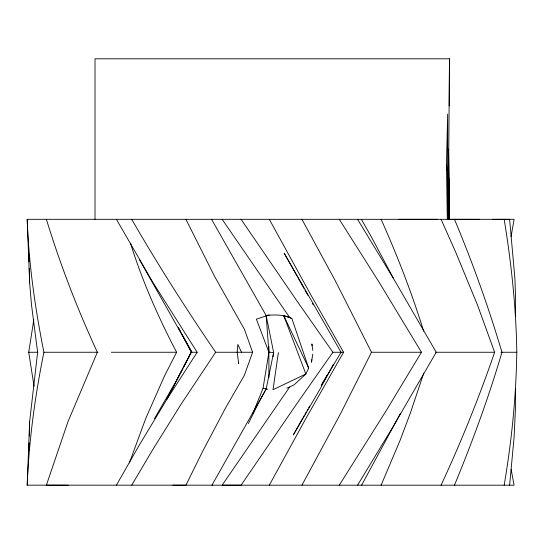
<?xml version="1.0" encoding="UTF-8"?>
<svg xmlns="http://www.w3.org/2000/svg" width="544" height="544" viewBox="0 0 544 544"><rect width="100%" height="100%" fill="white"/><g stroke="black" fill="none" stroke-linecap="round" stroke-linejoin="round"><path stroke-width="0.82" d="M95.01 219.307L95.01 58.8L449.473 58.8L448.236 219.307L447.63 172.747L447.671 114.104L446.454 164.574L447.311 219.307L447.63 172.747L446.454 164.574M447.63 172.747L448.732 178.758L449.317 219.307L449.392 181.941L448.521 149.029M449.228 105.924L449.473 58.8M449.099 219.307L449.385 181.914L449.038 179.452M515.467 316.173L515.651 300.234L514.916 278.705L509.619 219.307L492.476 219.327M28.927 450.432L29.111 442.802M29.281 436.023L29.634 421.614L37.631 352.254L31.518 305.041L29.634 282.887L27.2 219.307L514.1 219.327L511.074 236.518M511.156 469.506L514.1 485.2L27.2 485.173L29.634 421.614M504.172 219.307C511.326 263.289 516.154 307.673 516.8 352.254C516.106 396.834 511.625 441.252 504.172 485.2M27.2 485.173C28.948 440.463 35.027 396.08 43.901 352.254C35.17 308.394 28.737 264.051 27.2 219.307M509.619 485.2L514.073 437.546L515.651 404.267L515.467 388.328M273.095 356.667L273.632 352.451L266.172 315.54L211.562 219.307M311.807 359.727L311.481 362.222L312.786 354.137M278.372 352.648L273.02 389.715L305.871 374.007L308.672 368.111L291.87 318.492C283.988 314.575 274.713 314.527 266.172 315.54L268.899 352.254L263.072 388.164L252.919 413.338M34.034 386.233L28.73 352.254L33.776 319.933M46.383 485.173L68.007 421.614L97.362 352.254C77.404 309.121 60.302 264.751 46.383 219.307M423.749 373.157L410.414 412.889L400.18 440.116L381.106 485.2M185.912 219.307L214.798 276.794L244.44 329.392L252.593 352.254L244.44 375.115L225.277 408.456L202.926 450.792L185.912 485.2L172.774 485.173M441.075 219.307L455.654 252.076L477.496 305.041L494.625 352.254C479.121 397.487 461.19 441.823 441.075 485.2M129.35 462.924L145.833 418.248L164.512 375.911L176.603 352.254C158.277 317.261 142.276 280.996 130.499 243.263M454.458 485.2C472.45 441.674 488.655 397.44 501.956 352.254C488.512 307.115 472.695 262.732 454.458 219.307M248.363 423.565L257.509 405.001L266.172 388.96L273.632 352.451L268.899 352.254L256.38 319.178L266.553 315.772M301.927 219.307L335.716 281.581L371.491 352.254L340.966 412.889L301.927 485.2M179.228 375.482L166.79 399.459L139.454 444.856L116.389 485.173M180.003 373.986L181.948 370.24M183.886 366.493L191.27 352.254L178.371 327.719M116.389 219.307L153.19 282.887L197.166 352.254L191.27 352.254L175.855 381.63L154.496 418.601M400.357 413.535L361.61 485.2M333.465 364.188L319.743 389.558L293.332 434.928L304.15 415.738M191.27 352.254L166.79 399.459L197.166 352.254M269.3 485.2L306.027 418.248L343.556 352.254L310.882 294.964L269.3 219.307M327.502 374.394L321.293 385.458L341.054 352.254L284.165 253.157L297.065 276.08M304.98 414.263L306.231 412.046M307.061 410.57L307.89 409.095M308.727 407.619L309.556 406.144M131.702 485.173L152.986 449.283L181.036 404.267L215.662 352.254L252.593 352.254M339.279 219.307L379.515 282.887L421.471 352.254L386.294 410.536L339.279 485.2M357.558 485.2L393.604 425.802L436.227 352.254L393.604 278.705L357.558 219.307M291.87 318.492L283.716 315.588L305.871 374.007L294.086 384.819L289.66 387.008L222.129 485.173L241.074 485.2L296.432 404.267L332.901 352.254L343.556 352.254M286.797 388.076L289.66 387.008M269.3 314.99L266.172 315.54M212.425 485.173L211.942 485.2L266.172 388.96L267.566 389.225M437.335 219.307L398.521 219.32M28.73 352.254L37.93 352.254M43.901 352.254L98.029 352.254M111.343 352.254L176.603 352.254M371.491 352.254L421.471 352.254M435.676 352.254L494.625 352.254M500.922 352.254L516.8 352.254M450.65 219.307L479.23 219.327M46.294 485.173L68.252 485.2M263.072 388.164L265.982 388.838M332.901 352.254L296.432 300.234L241.074 219.307M289.66 317.492L222.129 219.307M215.662 352.254C186.116 308.938 157.889 264.738 131.702 219.307M361.345 219.307L371.137 236.429L393.604 278.705M139.454 259.651L191.889 352.254L181.662 333.669M297.894 277.562L304.137 288.653M304.966 290.136L307.884 295.31M312.46 303.443L313.29 304.926M178.391 327.719L180.846 332.18M283.716 315.588L308.672 368.111M241.516 352.254L237.864 344.454L237.177 352.254L238.728 363.773L238.483 362.821M381.106 219.307C397.406 255.768 411.849 293.073 423.674 331.228M449.385 181.914L449.46 219.307L449.385 181.914L448.732 178.758M312.786 350.37L311.902 343.964L312.079 345.624M28.927 254.062L29.111 261.698M29.281 268.478L29.634 282.887M449.242 181.254L449.317 219.307M268.899 346.324L268.899 377.658"/></g></svg>
